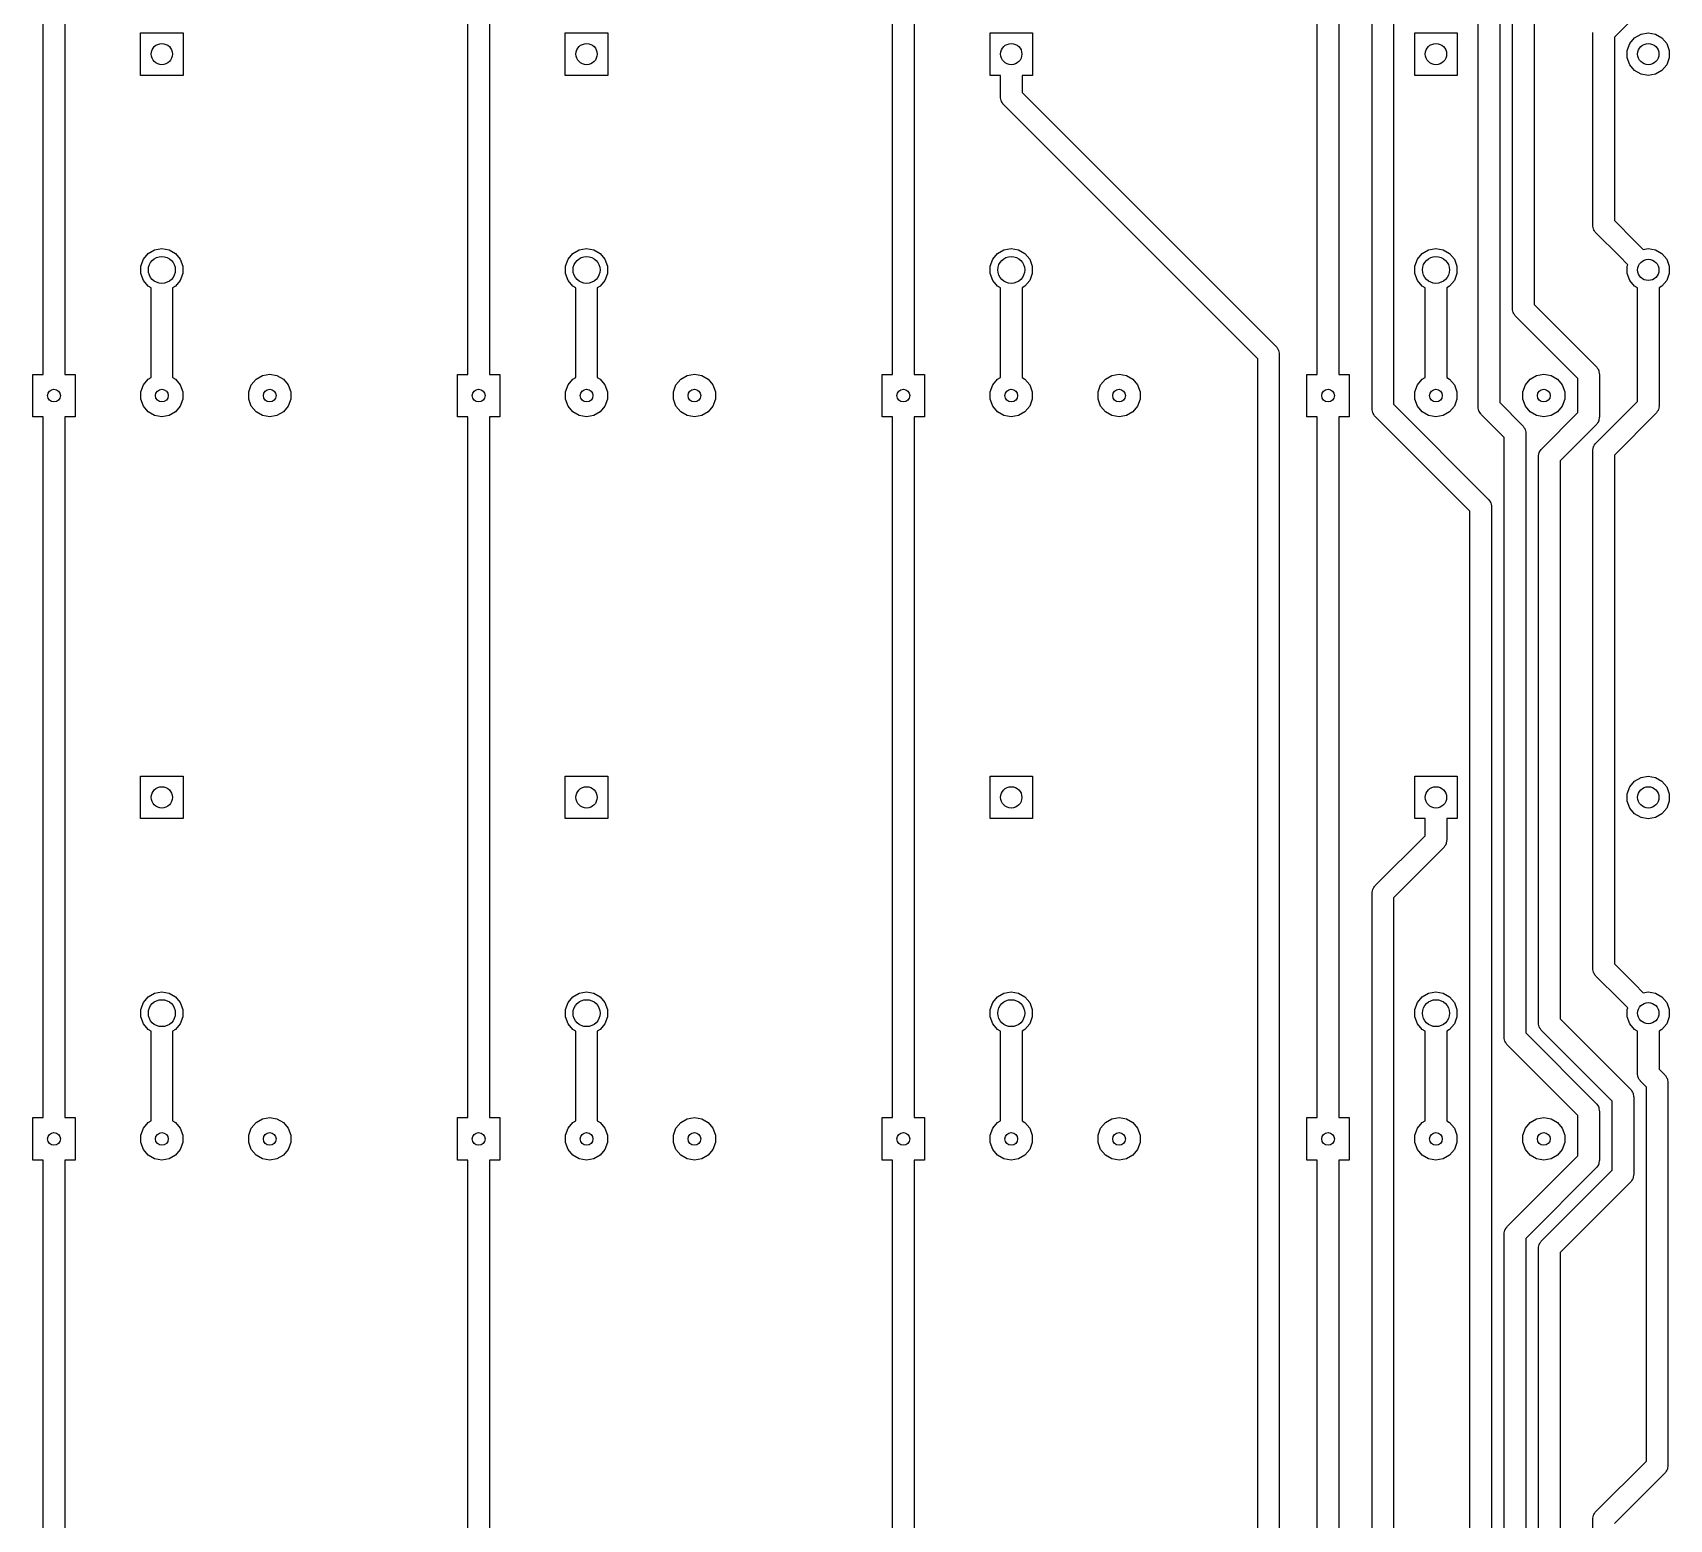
# Model space of a CAD drawing. Extents: x 183 to 424, y -369 to -69.
# Drawn here: x 343.4 to 420.5, y -243.9 to -173.9 of the extents above; entities that cross this region are included whole.
import ezdxf

# ---------------------------------------------------------------- set-up
doc = ezdxf.new("R2010")
doc.units = 0
doc.header["$MEASUREMENT"] = 0
doc.layers.add('BLACK', color=7, linetype='CONTINUOUS')

msp = doc.modelspace()

# ---------------------------------------------------------------- linework, layer by layer
at = {"layer": 'Black'}
for p, q in [((411.492, -191.54), (411.492, -131.71)), ((412.508, -131.5), (412.508, -191.329)), ((406.492, -191.62), (406.492, -144.435)), ((407.508, -144.646), (407.508, -191.409)), ((343.912, -190), (343.912, -157)), ((344.928, -157), (344.928, -190)), ((363.912, -190), (363.912, -157)), ((364.928, -157), (364.928, -190)), ((383.912, -190), (383.912, -157)), ((384.928, -157), (384.928, -190)), ((403.912, -190), (403.912, -157)), ((404.928, -157), (404.928, -190)), ((413.108, -186.916), (413.108, -160.084)), ((414.124, -160.294), (414.124, -186.706)), ((419.859, -172.16), (417.901, -174.119)), ((348.501, -175.919), (348.501, -173.921)), ((348.501, -173.921), (350.499, -173.921)), ((350.499, -173.921), (350.499, -175.919)), ((368.501, -175.919), (368.501, -173.921)), ((368.501, -173.921), (370.499, -173.921)), ((370.499, -173.921), (370.499, -175.919)), ((388.501, -175.919), (388.501, -173.921)), ((388.501, -173.921), (390.499, -173.921)), ((390.499, -173.921), (390.499, -175.919)), ((408.501, -175.919), (408.501, -173.921)), ((408.501, -173.921), (410.499, -173.921)), ((410.499, -173.921), (410.499, -175.919)), ((416.885, -182.973), (416.885, -173.908)), ((417.901, -174.119), (417.901, -182.762)), ((418.631, -174.418), (418.855, -174.151)), ((418.855, -174.151), (419.157, -173.977)), ((419.157, -173.977), (419.5, -173.917)), ((419.5, -173.917), (419.843, -173.977)), ((419.843, -173.977), (420.145, -174.151)), ((420.145, -174.151), (420.369, -174.418)), ((418.512, -174.746), (418.631, -174.418)), ((418.512, -175.094), (418.512, -174.746)), ((420.369, -174.418), (420.488, -174.746)), ((420.488, -174.746), (420.488, -175.094)), ((418.631, -175.422), (418.512, -175.094)), ((418.855, -175.689), (418.631, -175.422)), ((419.157, -175.863), (418.855, -175.689)), ((420.145, -175.689), (419.843, -175.863)), ((420.369, -175.422), (420.145, -175.689)), ((420.488, -175.094), (420.369, -175.422)), ((350.499, -175.919), (348.501, -175.919)), ((370.499, -175.919), (368.501, -175.919)), ((388.992, -175.919), (388.501, -175.919)), ((388.992, -176.935), (388.992, -175.919)), ((390.499, -175.919), (390.008, -175.919)), ((390.008, -175.919), (390.008, -176.725)), ((410.499, -175.919), (408.501, -175.919)), ((419.5, -175.923), (419.157, -175.863)), ((419.843, -175.863), (419.5, -175.923)), ((388.996, -176.957), (388.992, -176.935)), ((388.994, -176.98), (388.996, -176.957)), ((389.011, -177.044), (388.994, -176.98)), ((389.023, -177.109), (389.011, -177.044)), ((389.034, -177.129), (389.023, -177.109)), ((389.04, -177.15), (389.034, -177.129)), ((389.078, -177.205), (389.04, -177.15)), ((389.111, -177.262), (389.078, -177.205)), ((390.008, -176.725), (401.975, -188.692)), ((389.128, -177.276), (389.111, -177.262)), ((389.141, -177.295), (389.128, -177.276)), ((401.108, -189.262), (389.141, -177.295)), ((416.888, -182.995), (416.885, -182.973)), ((416.886, -183.017), (416.888, -182.995)), ((416.904, -183.081), (416.886, -183.017)), ((416.915, -183.146), (416.904, -183.081)), ((416.926, -183.166), (416.915, -183.146)), ((416.932, -183.187), (416.926, -183.166)), ((416.97, -183.242), (416.932, -183.187)), ((417.003, -183.299), (416.97, -183.242)), ((417.02, -183.313), (417.003, -183.299)), ((417.033, -183.332), (417.02, -183.313)), ((418.141, -184.44), (417.033, -183.332)), ((417.901, -182.762), (418.86, -183.721)), ((348.855, -184.311), (349.157, -184.137)), ((349.157, -184.137), (349.5, -184.077)), ((349.5, -184.077), (349.843, -184.137)), ((349.843, -184.137), (350.145, -184.311)), ((368.855, -184.311), (369.157, -184.137)), ((369.157, -184.137), (369.5, -184.077)), ((369.5, -184.077), (369.843, -184.137)), ((369.843, -184.137), (370.145, -184.311)), ((388.855, -184.311), (389.157, -184.137)), ((389.157, -184.137), (389.5, -184.077)), ((389.5, -184.077), (389.843, -184.137)), ((389.843, -184.137), (390.145, -184.311)), ((408.855, -184.311), (409.157, -184.137)), ((409.157, -184.137), (409.5, -184.077)), ((409.5, -184.077), (409.843, -184.137)), ((409.843, -184.137), (410.145, -184.311)), ((418.86, -183.721), (418.86, -183.721)), ((418.86, -183.721), (419.258, -184.119)), ((419.258, -184.119), (419.5, -184.077)), ((419.5, -184.077), (419.843, -184.137)), ((419.843, -184.137), (420.145, -184.311)), ((348.512, -184.906), (348.631, -184.578)), ((348.512, -185.254), (348.512, -184.906)), ((348.631, -184.578), (348.855, -184.311)), ((350.145, -184.311), (350.369, -184.578)), ((350.369, -184.578), (350.488, -184.906)), ((350.488, -184.906), (350.488, -185.254)), ((368.512, -184.906), (368.631, -184.578)), ((368.512, -185.254), (368.512, -184.906)), ((368.631, -184.578), (368.855, -184.311)), ((370.145, -184.311), (370.369, -184.578)), ((370.369, -184.578), (370.488, -184.906)), ((370.488, -184.906), (370.488, -185.254)), ((388.512, -184.906), (388.631, -184.578)), ((388.512, -185.254), (388.512, -184.906)), ((388.631, -184.578), (388.855, -184.311)), ((390.145, -184.311), (390.369, -184.578)), ((390.369, -184.578), (390.488, -184.906)), ((390.488, -184.906), (390.488, -185.254)), ((408.512, -184.906), (408.631, -184.578)), ((408.512, -185.254), (408.512, -184.906)), ((408.631, -184.578), (408.855, -184.311)), ((410.145, -184.311), (410.369, -184.578)), ((410.369, -184.578), (410.488, -184.906)), ((410.488, -184.906), (410.488, -185.254)), ((418.537, -184.836), (418.141, -184.44)), ((418.141, -184.44), (418.141, -184.44)), ((418.512, -184.906), (418.537, -184.836)), ((418.512, -185.254), (418.512, -184.906)), ((420.145, -184.311), (420.369, -184.578)), ((420.369, -184.578), (420.488, -184.906)), ((420.488, -184.906), (420.488, -185.254)), ((348.631, -185.582), (348.512, -185.254)), ((348.855, -185.849), (348.631, -185.582)), ((350.369, -185.582), (350.145, -185.849)), ((350.488, -185.254), (350.369, -185.582)), ((368.631, -185.582), (368.512, -185.254)), ((368.855, -185.849), (368.631, -185.582)), ((370.369, -185.582), (370.145, -185.849)), ((370.488, -185.254), (370.369, -185.582)), ((388.631, -185.582), (388.512, -185.254)), ((388.855, -185.849), (388.631, -185.582)), ((390.369, -185.582), (390.145, -185.849)), ((390.488, -185.254), (390.369, -185.582)), ((408.631, -185.582), (408.512, -185.254)), ((408.855, -185.849), (408.631, -185.582)), ((410.369, -185.582), (410.145, -185.849)), ((410.488, -185.254), (410.369, -185.582)), ((418.631, -185.582), (418.512, -185.254)), ((418.855, -185.849), (418.631, -185.582)), ((420.369, -185.582), (420.145, -185.849)), ((420.488, -185.254), (420.369, -185.582)), ((348.992, -185.928), (348.855, -185.849)), ((348.992, -190.152), (348.992, -185.928)), ((350.145, -185.849), (350.008, -185.928)), ((350.008, -185.928), (350.008, -190.152)), ((368.992, -185.928), (368.855, -185.849)), ((368.992, -190.152), (368.992, -185.928)), ((370.145, -185.849), (370.008, -185.928)), ((370.008, -185.928), (370.008, -190.152)), ((388.992, -185.928), (388.855, -185.849)), ((388.992, -190.152), (388.992, -185.928)), ((390.145, -185.849), (390.008, -185.928)), ((390.008, -185.928), (390.008, -190.152)), ((408.992, -185.928), (408.855, -185.849)), ((408.992, -190.152), (408.992, -185.928)), ((410.145, -185.849), (410.008, -185.928)), ((410.008, -185.928), (410.008, -190.152)), ((418.992, -185.928), (418.855, -185.849)), ((418.992, -191.275), (418.992, -185.928)), ((420.145, -185.849), (420.008, -185.928)), ((420.008, -185.928), (420.008, -191.485)), ((413.112, -186.938), (413.108, -186.916)), ((413.11, -186.96), (413.112, -186.938)), ((413.127, -187.025), (413.11, -186.96)), ((413.139, -187.09), (413.127, -187.025)), ((413.15, -187.109), (413.139, -187.09)), ((413.156, -187.131), (413.15, -187.109)), ((413.194, -187.185), (413.156, -187.131)), ((413.227, -187.243), (413.194, -187.185)), ((413.244, -187.257), (413.227, -187.243)), ((413.257, -187.275), (413.244, -187.257)), ((416.18, -190.199), (413.257, -187.275)), ((414.124, -186.706), (417.047, -189.629)), ((401.975, -188.692), (401.988, -188.711)), ((401.988, -188.711), (402.005, -188.725)), ((402.005, -188.725), (402.038, -188.782)), ((402.038, -188.782), (402.076, -188.837)), ((401.108, -332.058), (401.108, -189.262)), ((402.076, -188.837), (402.082, -188.858)), ((402.082, -188.858), (402.093, -188.878)), ((402.093, -188.878), (402.105, -188.943)), ((402.105, -188.943), (402.122, -189.007)), ((402.122, -189.007), (402.12, -189.029)), ((402.12, -189.029), (402.124, -189.052)), ((402.124, -189.052), (402.124, -332.268)), ((343.42, -192), (343.42, -190)), ((343.42, -190), (343.912, -190)), ((344.928, -190), (345.42, -190)), ((345.42, -190), (345.42, -192)), ((348.631, -190.498), (348.855, -190.231)), ((348.855, -190.231), (348.992, -190.152)), ((350.008, -190.152), (350.145, -190.231)), ((350.145, -190.231), (350.369, -190.498)), ((353.711, -190.498), (353.935, -190.231)), ((353.935, -190.231), (354.237, -190.057)), ((354.237, -190.057), (354.58, -189.996)), ((354.58, -189.996), (354.923, -190.057)), ((354.923, -190.057), (355.225, -190.231)), ((355.225, -190.231), (355.449, -190.498)), ((363.42, -192), (363.42, -190)), ((363.42, -190), (363.912, -190)), ((364.928, -190), (365.42, -190)), ((365.42, -190), (365.42, -192)), ((368.631, -190.498), (368.855, -190.231)), ((368.855, -190.231), (368.992, -190.152)), ((370.008, -190.152), (370.145, -190.231)), ((370.145, -190.231), (370.369, -190.498)), ((373.711, -190.498), (373.935, -190.231)), ((373.935, -190.231), (374.237, -190.057)), ((374.237, -190.057), (374.58, -189.996)), ((374.58, -189.996), (374.923, -190.057)), ((374.923, -190.057), (375.225, -190.231)), ((375.225, -190.231), (375.449, -190.498)), ((383.42, -192), (383.42, -190)), ((383.42, -190), (383.912, -190)), ((384.928, -190), (385.42, -190)), ((385.42, -190), (385.42, -192)), ((388.631, -190.498), (388.855, -190.231)), ((388.855, -190.231), (388.992, -190.152)), ((390.008, -190.152), (390.145, -190.231)), ((390.145, -190.231), (390.369, -190.498)), ((393.711, -190.498), (393.935, -190.231)), ((393.935, -190.231), (394.237, -190.057)), ((394.237, -190.057), (394.58, -189.996)), ((394.58, -189.996), (394.923, -190.057)), ((394.923, -190.057), (395.225, -190.231)), ((395.225, -190.231), (395.449, -190.498)), ((403.42, -192), (403.42, -190)), ((403.42, -190), (403.912, -190)), ((404.928, -190), (405.42, -190)), ((405.42, -190), (405.42, -192)), ((408.631, -190.498), (408.855, -190.231)), ((408.855, -190.231), (408.992, -190.152)), ((410.008, -190.152), (410.145, -190.231)), ((410.145, -190.231), (410.369, -190.498)), ((413.711, -190.498), (413.935, -190.231)), ((413.935, -190.231), (414.237, -190.057)), ((414.237, -190.057), (414.58, -189.996)), ((414.58, -189.996), (414.923, -190.057)), ((414.923, -190.057), (415.225, -190.231)), ((415.225, -190.231), (415.449, -190.498)), ((416.18, -191.801), (416.18, -190.199)), ((417.047, -189.629), (417.06, -189.647)), ((417.06, -189.647), (417.077, -189.662)), ((417.077, -189.662), (417.11, -189.719)), ((417.11, -189.719), (417.148, -189.773)), ((417.148, -189.773), (417.154, -189.795)), ((417.154, -189.795), (417.165, -189.814)), ((417.165, -189.814), (417.177, -189.88)), ((417.177, -189.88), (417.194, -189.944)), ((417.194, -189.944), (417.192, -189.966)), ((417.192, -189.966), (417.196, -189.988)), ((417.196, -189.988), (417.196, -192.012)), ((348.511, -190.826), (348.631, -190.498)), ((348.511, -191.174), (348.511, -190.826)), ((350.369, -190.498), (350.489, -190.826)), ((350.489, -190.826), (350.489, -191.174)), ((353.591, -190.826), (353.711, -190.498)), ((353.591, -191.174), (353.591, -190.826)), ((355.449, -190.498), (355.569, -190.826)), ((355.569, -190.826), (355.569, -191.174)), ((368.511, -190.826), (368.631, -190.498)), ((368.511, -191.174), (368.511, -190.826)), ((370.369, -190.498), (370.489, -190.826)), ((370.489, -190.826), (370.489, -191.174)), ((373.591, -190.826), (373.711, -190.498)), ((373.591, -191.174), (373.591, -190.826)), ((375.449, -190.498), (375.569, -190.826)), ((375.569, -190.826), (375.569, -191.174)), ((388.511, -190.826), (388.631, -190.498)), ((388.511, -191.174), (388.511, -190.826)), ((390.369, -190.498), (390.489, -190.826)), ((390.489, -190.826), (390.489, -191.174)), ((393.591, -190.826), (393.711, -190.498)), ((393.591, -191.174), (393.591, -190.826)), ((395.449, -190.498), (395.569, -190.826)), ((395.569, -190.826), (395.569, -191.174)), ((408.511, -190.826), (408.631, -190.498)), ((408.511, -191.174), (408.511, -190.826)), ((410.369, -190.498), (410.489, -190.826)), ((410.489, -190.826), (410.489, -191.174)), ((413.591, -190.826), (413.711, -190.498)), ((413.591, -191.174), (413.591, -190.826)), ((415.449, -190.498), (415.569, -190.826)), ((415.569, -190.826), (415.569, -191.174)), ((348.631, -191.502), (348.511, -191.174)), ((348.855, -191.769), (348.631, -191.502)), ((349.157, -191.943), (348.855, -191.769)), ((350.145, -191.769), (349.843, -191.943)), ((350.369, -191.502), (350.145, -191.769)), ((350.489, -191.174), (350.369, -191.502)), ((353.711, -191.502), (353.591, -191.174)), ((353.935, -191.769), (353.711, -191.502)), ((354.237, -191.943), (353.935, -191.769)), ((355.225, -191.769), (354.923, -191.943)), ((355.449, -191.502), (355.225, -191.769)), ((355.569, -191.174), (355.449, -191.502)), ((368.631, -191.502), (368.511, -191.174)), ((368.855, -191.769), (368.631, -191.502)), ((369.157, -191.943), (368.855, -191.769)), ((370.145, -191.769), (369.843, -191.943)), ((370.369, -191.502), (370.145, -191.769)), ((370.489, -191.174), (370.369, -191.502)), ((373.711, -191.502), (373.591, -191.174)), ((373.935, -191.769), (373.711, -191.502)), ((374.237, -191.943), (373.935, -191.769)), ((375.225, -191.769), (374.923, -191.943)), ((375.449, -191.502), (375.225, -191.769)), ((375.569, -191.174), (375.449, -191.502)), ((388.631, -191.502), (388.511, -191.174)), ((388.855, -191.769), (388.631, -191.502)), ((389.157, -191.943), (388.855, -191.769)), ((390.145, -191.769), (389.843, -191.943)), ((390.369, -191.502), (390.145, -191.769)), ((390.489, -191.174), (390.369, -191.502)), ((393.711, -191.502), (393.591, -191.174)), ((393.935, -191.769), (393.711, -191.502)), ((394.237, -191.943), (393.935, -191.769)), ((395.225, -191.769), (394.923, -191.943)), ((395.449, -191.502), (395.225, -191.769)), ((395.569, -191.174), (395.449, -191.502)), ((406.496, -191.642), (406.492, -191.62)), ((406.494, -191.664), (406.496, -191.642)), ((406.511, -191.728), (406.494, -191.664)), ((406.523, -191.794), (406.511, -191.728)), ((406.534, -191.813), (406.523, -191.794)), ((406.54, -191.835), (406.534, -191.813)), ((406.578, -191.889), (406.54, -191.835)), ((406.611, -191.946), (406.578, -191.889)), ((407.508, -191.409), (411.967, -195.869)), ((408.631, -191.502), (408.511, -191.174)), ((408.855, -191.769), (408.631, -191.502)), ((409.157, -191.943), (408.855, -191.769)), ((410.145, -191.769), (409.843, -191.943)), ((410.369, -191.502), (410.145, -191.769)), ((410.489, -191.174), (410.369, -191.502)), ((411.496, -191.562), (411.492, -191.54)), ((411.494, -191.584), (411.496, -191.562)), ((411.511, -191.648), (411.494, -191.584)), ((411.523, -191.714), (411.511, -191.648)), ((411.534, -191.733), (411.523, -191.714)), ((411.54, -191.755), (411.534, -191.733)), ((411.578, -191.809), (411.54, -191.755)), ((411.611, -191.866), (411.578, -191.809)), ((411.628, -191.881), (411.611, -191.866)), ((411.641, -191.899), (411.628, -191.881)), ((412.716, -192.974), (411.641, -191.899)), ((412.508, -191.329), (413.583, -192.405)), ((413.711, -191.502), (413.591, -191.174)), ((413.935, -191.769), (413.711, -191.502)), ((414.237, -191.943), (413.935, -191.769)), ((414.481, -193.501), (416.18, -191.801)), ((415.225, -191.769), (414.923, -191.943)), ((415.449, -191.502), (415.225, -191.769)), ((415.569, -191.174), (415.449, -191.502)), ((417.033, -193.234), (418.992, -191.275)), ((419.859, -191.844), (417.901, -193.803)), ((419.872, -191.826), (419.859, -191.844)), ((419.889, -191.812), (419.872, -191.826)), ((419.922, -191.754), (419.889, -191.812)), ((419.96, -191.7), (419.922, -191.754)), ((419.966, -191.678), (419.96, -191.7)), ((419.977, -191.659), (419.966, -191.678)), ((419.989, -191.594), (419.977, -191.659)), ((420.006, -191.53), (419.989, -191.594)), ((420.008, -191.485), (420.004, -191.507)), ((420.004, -191.507), (420.006, -191.53)), ((343.912, -192), (343.42, -192)), ((343.912, -225), (343.912, -192)), ((345.42, -192), (344.928, -192)), ((344.928, -192), (344.928, -225)), ((349.5, -192.004), (349.157, -191.943)), ((349.843, -191.943), (349.5, -192.004)), ((354.58, -192.004), (354.237, -191.943)), ((354.923, -191.943), (354.58, -192.004)), ((363.912, -192), (363.42, -192)), ((363.912, -225), (363.912, -192)), ((365.42, -192), (364.928, -192)), ((364.928, -192), (364.928, -225)), ((369.5, -192.004), (369.157, -191.943)), ((369.843, -191.943), (369.5, -192.004)), ((374.58, -192.004), (374.237, -191.943)), ((374.923, -191.943), (374.58, -192.004)), ((383.912, -192), (383.42, -192)), ((383.912, -225), (383.912, -192)), ((385.42, -192), (384.928, -192)), ((384.928, -192), (384.928, -225)), ((389.5, -192.004), (389.157, -191.943)), ((389.843, -191.943), (389.5, -192.004)), ((394.58, -192.004), (394.237, -191.943)), ((394.923, -191.943), (394.58, -192.004)), ((403.912, -192), (403.42, -192)), ((403.912, -225), (403.912, -192)), ((405.42, -192), (404.928, -192)), ((404.928, -192), (404.928, -225)), ((406.628, -191.961), (406.611, -191.946)), ((406.641, -191.979), (406.628, -191.961)), ((411.1, -196.438), (406.641, -191.979)), ((409.5, -192.004), (409.157, -191.943)), ((409.843, -191.943), (409.5, -192.004)), ((413.583, -192.405), (413.596, -192.423)), ((413.596, -192.423), (413.613, -192.437)), ((413.613, -192.437), (413.646, -192.495)), ((413.646, -192.495), (413.684, -192.549)), ((413.684, -192.549), (413.69, -192.571)), ((413.69, -192.571), (413.701, -192.59)), ((413.701, -192.59), (413.713, -192.655)), ((413.713, -192.655), (413.73, -192.72)), ((414.58, -192.004), (414.237, -191.943)), ((414.923, -191.943), (414.58, -192.004)), ((417.047, -192.371), (415.348, -194.07)), ((417.06, -192.353), (417.047, -192.371)), ((417.077, -192.338), (417.06, -192.353)), ((417.11, -192.281), (417.077, -192.338)), ((417.148, -192.227), (417.11, -192.281)), ((417.154, -192.205), (417.148, -192.227)), ((417.165, -192.186), (417.154, -192.205)), ((417.177, -192.12), (417.165, -192.186)), ((417.194, -192.056), (417.177, -192.12)), ((417.196, -192.012), (417.192, -192.034)), ((417.192, -192.034), (417.194, -192.056)), ((412.716, -221.224), (412.716, -192.974)), ((413.73, -192.72), (413.728, -192.742)), ((413.728, -192.742), (413.732, -192.764)), ((413.732, -192.764), (413.732, -221.014)), ((416.904, -193.484), (416.915, -193.419)), ((416.915, -193.419), (416.926, -193.4)), ((416.926, -193.4), (416.932, -193.378)), ((416.932, -193.378), (416.97, -193.324)), ((416.97, -193.324), (417.003, -193.266)), ((417.003, -193.266), (417.02, -193.252)), ((417.02, -193.252), (417.033, -193.234)), ((414.332, -193.86), (414.336, -193.838)), ((414.332, -220.555), (414.332, -193.86)), ((414.334, -193.816), (414.351, -193.751)), ((414.336, -193.838), (414.334, -193.816)), ((414.351, -193.751), (414.363, -193.686)), ((414.363, -193.686), (414.374, -193.667)), ((414.374, -193.667), (414.38, -193.645)), ((414.38, -193.645), (414.418, -193.591)), ((414.418, -193.591), (414.451, -193.533)), ((414.451, -193.533), (414.468, -193.519)), ((414.468, -193.519), (414.481, -193.501)), ((415.348, -194.07), (415.348, -220.344)), ((416.885, -193.593), (416.888, -193.571)), ((416.885, -217.973), (416.885, -193.593)), ((416.886, -193.548), (416.904, -193.484)), ((416.888, -193.571), (416.886, -193.548)), ((417.901, -193.803), (417.901, -217.762)), ((411.1, -264.823), (411.1, -196.438)), ((411.967, -195.869), (411.98, -195.887)), ((411.98, -195.887), (411.997, -195.901)), ((411.997, -195.901), (412.03, -195.959)), ((412.03, -195.959), (412.068, -196.013)), ((412.068, -196.013), (412.074, -196.035)), ((412.074, -196.035), (412.085, -196.054)), ((412.085, -196.054), (412.097, -196.119)), ((412.097, -196.119), (412.114, -196.184)), ((412.114, -196.184), (412.112, -196.206)), ((412.112, -196.206), (412.116, -196.228)), ((412.116, -196.228), (412.116, -264.612)), ((348.501, -210.919), (348.501, -208.921)), ((348.501, -208.921), (350.499, -208.921)), ((350.499, -208.921), (350.499, -210.919)), ((368.501, -210.919), (368.501, -208.921)), ((368.501, -208.921), (370.499, -208.921)), ((370.499, -208.921), (370.499, -210.919)), ((388.501, -210.919), (388.501, -208.921)), ((388.501, -208.921), (390.499, -208.921)), ((390.499, -208.921), (390.499, -210.919)), ((408.501, -210.919), (408.501, -208.921)), ((408.501, -208.921), (410.499, -208.921)), ((410.499, -208.921), (410.499, -210.919)), ((418.512, -209.746), (418.631, -209.418)), ((418.631, -209.418), (418.855, -209.151)), ((418.855, -209.151), (419.157, -208.977)), ((419.157, -208.977), (419.5, -208.917)), ((419.5, -208.917), (419.843, -208.977)), ((419.843, -208.977), (420.145, -209.151)), ((420.145, -209.151), (420.369, -209.418)), ((420.369, -209.418), (420.488, -209.746)), ((418.512, -210.094), (418.512, -209.746)), ((418.631, -210.422), (418.512, -210.094)), ((420.488, -210.094), (420.369, -210.422)), ((420.488, -209.746), (420.488, -210.094)), ((350.499, -210.919), (348.501, -210.919)), ((370.499, -210.919), (368.501, -210.919)), ((390.499, -210.919), (388.501, -210.919)), ((408.992, -210.919), (408.501, -210.919)), ((408.992, -211.725), (408.992, -210.919)), ((410.499, -210.919), (410.008, -210.919)), ((410.008, -210.919), (410.008, -211.935)), ((418.855, -210.689), (418.631, -210.422)), ((419.157, -210.863), (418.855, -210.689)), ((419.5, -210.923), (419.157, -210.863)), ((419.843, -210.863), (419.5, -210.923)), ((420.145, -210.689), (419.843, -210.863)), ((420.369, -210.422), (420.145, -210.689)), ((406.641, -214.076), (408.992, -211.725)), ((410.008, -211.935), (410.004, -211.957)), ((409.859, -212.295), (407.508, -214.646)), ((409.872, -212.276), (409.859, -212.295)), ((409.889, -212.262), (409.872, -212.276)), ((409.922, -212.205), (409.889, -212.262)), ((409.96, -212.15), (409.922, -212.205)), ((409.966, -212.129), (409.96, -212.15)), ((409.977, -212.109), (409.966, -212.129)), ((409.989, -212.044), (409.977, -212.109)), ((410.006, -211.98), (409.989, -212.044)), ((410.004, -211.957), (410.006, -211.98)), ((406.523, -214.262), (406.534, -214.242)), ((406.534, -214.242), (406.54, -214.221)), ((406.54, -214.221), (406.578, -214.166)), ((406.578, -214.166), (406.611, -214.109)), ((406.611, -214.109), (406.628, -214.095)), ((406.628, -214.095), (406.641, -214.076)), ((406.492, -214.435), (406.496, -214.413)), ((406.492, -262.5), (406.492, -214.435)), ((406.494, -214.391), (406.511, -214.327)), ((406.496, -214.413), (406.494, -214.391)), ((406.511, -214.327), (406.523, -214.262)), ((407.508, -214.646), (407.508, -262.29)), ((416.888, -217.995), (416.885, -217.973)), ((416.886, -218.017), (416.888, -217.995)), ((416.904, -218.081), (416.886, -218.017)), ((416.915, -218.146), (416.904, -218.081)), ((417.901, -217.762), (418.86, -218.721)), ((416.926, -218.166), (416.915, -218.146)), ((416.932, -218.187), (416.926, -218.166)), ((416.97, -218.242), (416.932, -218.187)), ((417.003, -218.299), (416.97, -218.242)), ((417.02, -218.313), (417.003, -218.299)), ((417.033, -218.332), (417.02, -218.313)), ((418.141, -219.44), (417.033, -218.332)), ((418.86, -218.721), (418.86, -218.721)), ((418.86, -218.721), (419.258, -219.119)), ((348.512, -219.906), (348.631, -219.578)), ((348.631, -219.578), (348.855, -219.311)), ((348.855, -219.311), (349.157, -219.137)), ((349.157, -219.137), (349.5, -219.077)), ((349.5, -219.077), (349.843, -219.137)), ((349.843, -219.137), (350.145, -219.311)), ((350.145, -219.311), (350.369, -219.578)), ((350.369, -219.578), (350.488, -219.906)), ((368.512, -219.906), (368.631, -219.578)), ((368.631, -219.578), (368.855, -219.311)), ((368.855, -219.311), (369.157, -219.137)), ((369.157, -219.137), (369.5, -219.077)), ((369.5, -219.077), (369.843, -219.137)), ((369.843, -219.137), (370.145, -219.311)), ((370.145, -219.311), (370.369, -219.578)), ((370.369, -219.578), (370.488, -219.906)), ((388.512, -219.906), (388.631, -219.578)), ((388.631, -219.578), (388.855, -219.311)), ((388.855, -219.311), (389.157, -219.137)), ((389.157, -219.137), (389.5, -219.077)), ((389.5, -219.077), (389.843, -219.137)), ((389.843, -219.137), (390.145, -219.311)), ((390.145, -219.311), (390.369, -219.578)), ((390.369, -219.578), (390.488, -219.906)), ((408.512, -219.906), (408.631, -219.578)), ((408.631, -219.578), (408.855, -219.311)), ((408.855, -219.311), (409.157, -219.137)), ((409.157, -219.137), (409.5, -219.077)), ((409.5, -219.077), (409.843, -219.137)), ((409.843, -219.137), (410.145, -219.311)), ((410.145, -219.311), (410.369, -219.578)), ((410.369, -219.578), (410.488, -219.906)), ((418.537, -219.836), (418.141, -219.44)), ((418.141, -219.44), (418.141, -219.44)), ((419.258, -219.119), (419.5, -219.077)), ((419.5, -219.077), (419.843, -219.137)), ((419.843, -219.137), (420.145, -219.311)), ((420.145, -219.311), (420.369, -219.578)), ((420.369, -219.578), (420.488, -219.906)), ((348.512, -220.254), (348.512, -219.906)), ((348.631, -220.582), (348.512, -220.254)), ((350.488, -220.254), (350.369, -220.582)), ((350.488, -219.906), (350.488, -220.254)), ((368.512, -220.254), (368.512, -219.906)), ((368.631, -220.582), (368.512, -220.254)), ((370.488, -220.254), (370.369, -220.582)), ((370.488, -219.906), (370.488, -220.254)), ((388.512, -220.254), (388.512, -219.906)), ((388.631, -220.582), (388.512, -220.254)), ((390.488, -220.254), (390.369, -220.582)), ((390.488, -219.906), (390.488, -220.254)), ((408.512, -220.254), (408.512, -219.906)), ((408.631, -220.582), (408.512, -220.254)), ((410.488, -220.254), (410.369, -220.582)), ((410.488, -219.906), (410.488, -220.254)), ((415.348, -220.344), (418.663, -223.659)), ((418.512, -219.906), (418.537, -219.836)), ((418.512, -220.254), (418.512, -219.906)), ((418.631, -220.582), (418.512, -220.254)), ((420.488, -220.254), (420.369, -220.582)), ((420.488, -219.906), (420.488, -220.254)), ((348.855, -220.849), (348.631, -220.582)), ((348.992, -220.928), (348.855, -220.849)), ((348.992, -225.152), (348.992, -220.928)), ((350.145, -220.849), (350.008, -220.928)), ((350.008, -220.928), (350.008, -225.152)), ((350.369, -220.582), (350.145, -220.849)), ((368.855, -220.849), (368.631, -220.582)), ((368.992, -220.928), (368.855, -220.849)), ((368.992, -225.152), (368.992, -220.928)), ((370.145, -220.849), (370.008, -220.928)), ((370.008, -220.928), (370.008, -225.152)), ((370.369, -220.582), (370.145, -220.849)), ((388.855, -220.849), (388.631, -220.582)), ((388.992, -220.928), (388.855, -220.849)), ((388.992, -225.152), (388.992, -220.928)), ((390.145, -220.849), (390.008, -220.928)), ((390.008, -220.928), (390.008, -225.152)), ((390.369, -220.582), (390.145, -220.849)), ((408.855, -220.849), (408.631, -220.582)), ((408.992, -220.928), (408.855, -220.849)), ((408.992, -225.152), (408.992, -220.928)), ((410.145, -220.849), (410.008, -220.928)), ((410.008, -220.928), (410.008, -225.152)), ((410.369, -220.582), (410.145, -220.849)), ((413.732, -221.014), (417.047, -224.329)), ((414.336, -220.577), (414.332, -220.555)), ((414.334, -220.599), (414.336, -220.577)), ((414.351, -220.663), (414.334, -220.599)), ((414.363, -220.728), (414.351, -220.663)), ((414.374, -220.748), (414.363, -220.728)), ((414.38, -220.769), (414.374, -220.748)), ((414.418, -220.824), (414.38, -220.769)), ((414.451, -220.881), (414.418, -220.824)), ((414.468, -220.896), (414.451, -220.881)), ((414.481, -220.914), (414.468, -220.896)), ((417.796, -224.229), (414.481, -220.914)), ((418.855, -220.849), (418.631, -220.582)), ((418.992, -220.928), (418.855, -220.849)), ((418.992, -222.929), (418.992, -220.928)), ((420.145, -220.849), (420.008, -220.928)), ((420.008, -220.928), (420.008, -222.719)), ((420.369, -220.582), (420.145, -220.849)), ((412.72, -221.246), (412.716, -221.224)), ((412.718, -221.268), (412.72, -221.246)), ((412.735, -221.332), (412.718, -221.268)), ((412.747, -221.398), (412.735, -221.332)), ((412.758, -221.417), (412.747, -221.398)), ((412.764, -221.439), (412.758, -221.417)), ((412.802, -221.493), (412.764, -221.439)), ((412.835, -221.551), (412.802, -221.493)), ((412.852, -221.565), (412.835, -221.551)), ((412.865, -221.583), (412.852, -221.565)), ((416.18, -224.898), (412.865, -221.583)), ((420.008, -222.719), (420.279, -222.99)), ((418.996, -222.951), (418.992, -222.929)), ((418.994, -222.974), (418.996, -222.951)), ((419.011, -223.038), (418.994, -222.974)), ((419.023, -223.103), (419.011, -223.038)), ((419.034, -223.122), (419.023, -223.103)), ((419.04, -223.144), (419.034, -223.122)), ((419.078, -223.198), (419.04, -223.144)), ((419.111, -223.256), (419.078, -223.198)), ((419.128, -223.27), (419.111, -223.256)), ((419.141, -223.288), (419.128, -223.27)), ((419.412, -223.56), (419.141, -223.288)), ((420.279, -222.99), (420.292, -223.008)), ((420.292, -223.008), (420.309, -223.023)), ((420.309, -223.023), (420.342, -223.08)), ((420.342, -223.08), (420.38, -223.135)), ((420.38, -223.135), (420.386, -223.156)), ((420.386, -223.156), (420.397, -223.176)), ((420.397, -223.176), (420.409, -223.241)), ((420.409, -223.241), (420.426, -223.305)), ((420.426, -223.305), (420.424, -223.327)), ((420.424, -223.327), (420.428, -223.349)), ((420.428, -223.349), (420.428, -241.381)), ((417.796, -227.471), (417.796, -224.229)), ((418.663, -223.659), (418.676, -223.678)), ((418.676, -223.678), (418.693, -223.692)), ((418.693, -223.692), (418.726, -223.75)), ((418.726, -223.75), (418.764, -223.804)), ((418.764, -223.804), (418.77, -223.826)), ((418.77, -223.826), (418.781, -223.845)), ((418.781, -223.845), (418.793, -223.91)), ((418.793, -223.91), (418.81, -223.974)), ((418.81, -223.974), (418.808, -223.997)), ((418.808, -223.997), (418.812, -224.019)), ((418.812, -224.019), (418.812, -227.681)), ((419.412, -241.17), (419.412, -223.56)), ((343.42, -227), (343.42, -225)), ((343.42, -225), (343.912, -225)), ((344.928, -225), (345.42, -225)), ((345.42, -225), (345.42, -227)), ((354.237, -225.057), (354.58, -224.996)), ((354.58, -224.996), (354.923, -225.057)), ((363.42, -227), (363.42, -225)), ((363.42, -225), (363.912, -225)), ((364.928, -225), (365.42, -225)), ((365.42, -225), (365.42, -227)), ((374.237, -225.057), (374.58, -224.996)), ((374.58, -224.996), (374.923, -225.057)), ((383.42, -227), (383.42, -225)), ((383.42, -225), (383.912, -225)), ((384.928, -225), (385.42, -225)), ((385.42, -225), (385.42, -227)), ((394.237, -225.057), (394.58, -224.996)), ((394.58, -224.996), (394.923, -225.057)), ((403.42, -227), (403.42, -225)), ((403.42, -225), (403.912, -225)), ((404.928, -225), (405.42, -225)), ((405.42, -225), (405.42, -227)), ((414.237, -225.057), (414.58, -224.996)), ((414.58, -224.996), (414.923, -225.057)), ((416.18, -226.801), (416.18, -224.898)), ((417.047, -224.329), (417.06, -224.347)), ((417.06, -224.347), (417.077, -224.361)), ((417.077, -224.361), (417.11, -224.419)), ((417.11, -224.419), (417.148, -224.473)), ((417.148, -224.473), (417.154, -224.495)), ((417.154, -224.495), (417.165, -224.514)), ((417.165, -224.514), (417.177, -224.58)), ((417.177, -224.58), (417.194, -224.644)), ((417.194, -224.644), (417.192, -224.666)), ((417.192, -224.666), (417.196, -224.688)), ((417.196, -224.688), (417.196, -227.012)), ((348.511, -225.826), (348.631, -225.498)), ((348.631, -225.498), (348.855, -225.231)), ((348.855, -225.231), (348.992, -225.152)), ((350.008, -225.152), (350.145, -225.231)), ((350.145, -225.231), (350.369, -225.498)), ((350.369, -225.498), (350.489, -225.826)), ((353.591, -225.826), (353.711, -225.498)), ((353.711, -225.498), (353.935, -225.231)), ((353.935, -225.231), (354.237, -225.057)), ((354.923, -225.057), (355.225, -225.231)), ((355.225, -225.231), (355.449, -225.498)), ((355.449, -225.498), (355.569, -225.826)), ((368.511, -225.826), (368.631, -225.498)), ((368.631, -225.498), (368.855, -225.231)), ((368.855, -225.231), (368.992, -225.152)), ((370.008, -225.152), (370.145, -225.231)), ((370.145, -225.231), (370.369, -225.498)), ((370.369, -225.498), (370.489, -225.826)), ((373.591, -225.826), (373.711, -225.498)), ((373.711, -225.498), (373.935, -225.231)), ((373.935, -225.231), (374.237, -225.057)), ((374.923, -225.057), (375.225, -225.231)), ((375.225, -225.231), (375.449, -225.498)), ((375.449, -225.498), (375.569, -225.826)), ((388.511, -225.826), (388.631, -225.498)), ((388.631, -225.498), (388.855, -225.231)), ((388.855, -225.231), (388.992, -225.152)), ((390.008, -225.152), (390.145, -225.231)), ((390.145, -225.231), (390.369, -225.498)), ((390.369, -225.498), (390.489, -225.826)), ((393.591, -225.826), (393.711, -225.498)), ((393.711, -225.498), (393.935, -225.231)), ((393.935, -225.231), (394.237, -225.057)), ((394.923, -225.057), (395.225, -225.231)), ((395.225, -225.231), (395.449, -225.498)), ((395.449, -225.498), (395.569, -225.826)), ((408.511, -225.826), (408.631, -225.498)), ((408.631, -225.498), (408.855, -225.231)), ((408.855, -225.231), (408.992, -225.152)), ((410.008, -225.152), (410.145, -225.231)), ((410.145, -225.231), (410.369, -225.498)), ((410.369, -225.498), (410.489, -225.826)), ((413.591, -225.826), (413.711, -225.498)), ((413.711, -225.498), (413.935, -225.231)), ((413.935, -225.231), (414.237, -225.057)), ((414.923, -225.057), (415.225, -225.231)), ((415.225, -225.231), (415.449, -225.498)), ((415.449, -225.498), (415.569, -225.826)), ((348.511, -226.174), (348.511, -225.826)), ((348.631, -226.502), (348.511, -226.174)), ((348.855, -226.769), (348.631, -226.502)), ((350.369, -226.502), (350.145, -226.769)), ((350.489, -226.174), (350.369, -226.502)), ((350.489, -225.826), (350.489, -226.174)), ((353.591, -226.174), (353.591, -225.826)), ((353.711, -226.502), (353.591, -226.174)), ((353.935, -226.769), (353.711, -226.502)), ((355.449, -226.502), (355.225, -226.769)), ((355.569, -226.174), (355.449, -226.502)), ((355.569, -225.826), (355.569, -226.174)), ((368.511, -226.174), (368.511, -225.826)), ((368.631, -226.502), (368.511, -226.174)), ((368.855, -226.769), (368.631, -226.502)), ((370.369, -226.502), (370.145, -226.769)), ((370.489, -226.174), (370.369, -226.502)), ((370.489, -225.826), (370.489, -226.174)), ((373.591, -226.174), (373.591, -225.826)), ((373.711, -226.502), (373.591, -226.174)), ((373.935, -226.769), (373.711, -226.502)), ((375.449, -226.502), (375.225, -226.769)), ((375.569, -226.174), (375.449, -226.502)), ((375.569, -225.826), (375.569, -226.174)), ((388.511, -226.174), (388.511, -225.826)), ((388.631, -226.502), (388.511, -226.174)), ((388.855, -226.769), (388.631, -226.502)), ((390.369, -226.502), (390.145, -226.769)), ((390.489, -226.174), (390.369, -226.502)), ((390.489, -225.826), (390.489, -226.174)), ((393.591, -226.174), (393.591, -225.826)), ((393.711, -226.502), (393.591, -226.174)), ((393.935, -226.769), (393.711, -226.502)), ((395.449, -226.502), (395.225, -226.769)), ((395.569, -226.174), (395.449, -226.502)), ((395.569, -225.826), (395.569, -226.174)), ((408.511, -226.174), (408.511, -225.826)), ((408.631, -226.502), (408.511, -226.174)), ((408.855, -226.769), (408.631, -226.502)), ((410.369, -226.502), (410.145, -226.769)), ((410.489, -226.174), (410.369, -226.502)), ((410.489, -225.826), (410.489, -226.174)), ((413.591, -226.174), (413.591, -225.826)), ((413.711, -226.502), (413.591, -226.174)), ((413.935, -226.769), (413.711, -226.502)), ((415.449, -226.502), (415.225, -226.769)), ((415.569, -226.174), (415.449, -226.502)), ((415.569, -225.826), (415.569, -226.174)), ((343.912, -227), (343.42, -227)), ((343.912, -260), (343.912, -227)), ((345.42, -227), (344.928, -227)), ((344.928, -227), (344.928, -260)), ((349.157, -226.943), (348.855, -226.769)), ((349.5, -227.004), (349.157, -226.943)), ((349.843, -226.943), (349.5, -227.004)), ((350.145, -226.769), (349.843, -226.943)), ((354.237, -226.943), (353.935, -226.769)), ((354.58, -227.004), (354.237, -226.943)), ((354.923, -226.943), (354.58, -227.004)), ((355.225, -226.769), (354.923, -226.943)), ((363.912, -227), (363.42, -227)), ((363.912, -260), (363.912, -227)), ((365.42, -227), (364.928, -227)), ((364.928, -227), (364.928, -260)), ((369.157, -226.943), (368.855, -226.769)), ((369.5, -227.004), (369.157, -226.943)), ((369.843, -226.943), (369.5, -227.004)), ((370.145, -226.769), (369.843, -226.943)), ((374.237, -226.943), (373.935, -226.769)), ((374.58, -227.004), (374.237, -226.943)), ((374.923, -226.943), (374.58, -227.004)), ((375.225, -226.769), (374.923, -226.943)), ((383.912, -227), (383.42, -227)), ((383.912, -260), (383.912, -227)), ((385.42, -227), (384.928, -227)), ((384.928, -227), (384.928, -260)), ((389.157, -226.943), (388.855, -226.769)), ((389.5, -227.004), (389.157, -226.943)), ((389.843, -226.943), (389.5, -227.004)), ((390.145, -226.769), (389.843, -226.943)), ((394.237, -226.943), (393.935, -226.769)), ((394.58, -227.004), (394.237, -226.943)), ((394.923, -226.943), (394.58, -227.004)), ((395.225, -226.769), (394.923, -226.943)), ((403.912, -227), (403.42, -227)), ((403.912, -260), (403.912, -227)), ((405.42, -227), (404.928, -227)), ((404.928, -227), (404.928, -260)), ((409.157, -226.943), (408.855, -226.769)), ((409.5, -227.004), (409.157, -226.943)), ((409.843, -226.943), (409.5, -227.004)), ((410.145, -226.769), (409.843, -226.943)), ((412.865, -230.117), (416.18, -226.801)), ((414.237, -226.943), (413.935, -226.769)), ((414.58, -227.004), (414.237, -226.943)), ((414.923, -226.943), (414.58, -227.004)), ((415.225, -226.769), (414.923, -226.943)), ((417.077, -227.338), (417.06, -227.353)), ((417.11, -227.281), (417.077, -227.338)), ((417.148, -227.227), (417.11, -227.281)), ((417.154, -227.205), (417.148, -227.227)), ((417.165, -227.186), (417.154, -227.205)), ((417.177, -227.12), (417.165, -227.186)), ((417.194, -227.056), (417.177, -227.12)), ((417.196, -227.012), (417.192, -227.034)), ((417.192, -227.034), (417.194, -227.056)), ((417.047, -227.371), (413.732, -230.686)), ((414.481, -230.786), (417.796, -227.471)), ((418.663, -228.04), (415.348, -231.356)), ((417.06, -227.353), (417.047, -227.371)), ((418.676, -228.022), (418.663, -228.04)), ((418.693, -228.008), (418.676, -228.022)), ((418.726, -227.95), (418.693, -228.008)), ((418.764, -227.896), (418.726, -227.95)), ((418.77, -227.874), (418.764, -227.896)), ((418.781, -227.855), (418.77, -227.874)), ((418.793, -227.79), (418.781, -227.855)), ((418.81, -227.725), (418.793, -227.79)), ((418.812, -227.681), (418.808, -227.703)), ((418.808, -227.703), (418.81, -227.725)), ((412.718, -230.432), (412.735, -230.367)), ((412.72, -230.454), (412.718, -230.432)), ((412.735, -230.367), (412.747, -230.302)), ((412.747, -230.302), (412.758, -230.283)), ((412.758, -230.283), (412.764, -230.261)), ((412.764, -230.261), (412.802, -230.207)), ((412.802, -230.207), (412.835, -230.149)), ((412.835, -230.149), (412.852, -230.135)), ((412.852, -230.135), (412.865, -230.117)), ((412.716, -230.476), (412.72, -230.454)), ((412.716, -256.524), (412.716, -230.476)), ((413.732, -230.686), (413.732, -256.314)), ((414.332, -231.145), (414.336, -231.123)), ((414.332, -255.84), (414.332, -231.145)), ((414.334, -231.101), (414.351, -231.037)), ((414.336, -231.123), (414.334, -231.101)), ((414.351, -231.037), (414.363, -230.971)), ((414.363, -230.971), (414.374, -230.952)), ((414.374, -230.952), (414.38, -230.931)), ((414.38, -230.931), (414.418, -230.876)), ((414.418, -230.876), (414.451, -230.819)), ((414.451, -230.819), (414.468, -230.804)), ((414.468, -230.804), (414.481, -230.786)), ((415.348, -231.356), (415.348, -255.63)), ((417.033, -243.549), (419.412, -241.17)), ((420.279, -241.74), (417.901, -244.119)), ((420.292, -241.722), (420.279, -241.74)), ((420.309, -241.707), (420.292, -241.722)), ((420.342, -241.65), (420.309, -241.707)), ((420.38, -241.596), (420.342, -241.65)), ((420.386, -241.574), (420.38, -241.596)), ((420.397, -241.555), (420.386, -241.574)), ((420.409, -241.489), (420.397, -241.555)), ((420.426, -241.425), (420.409, -241.489)), ((420.428, -241.381), (420.424, -241.403)), ((420.424, -241.403), (420.426, -241.425)), ((416.885, -243.908), (416.888, -243.886)), ((416.885, -252.973), (416.885, -243.908)), ((416.886, -243.864), (416.904, -243.8)), ((416.888, -243.886), (416.886, -243.864)), ((416.904, -243.8), (416.915, -243.735)), ((416.915, -243.735), (416.926, -243.715)), ((416.926, -243.715), (416.932, -243.694)), ((416.932, -243.694), (416.97, -243.639)), ((416.97, -243.639), (417.003, -243.582)), ((417.003, -243.582), (417.02, -243.567)), ((417.02, -243.567), (417.033, -243.549))]:
    msp.add_line(p, q, dxfattribs=at)
for centre, radius in [((349.5, -174.92), 0.5004), ((369.5, -174.92), 0.5004), ((389.5, -174.92), 0.5004), ((409.5, -174.92), 0.5004), ((419.5, -174.92), 0.5004), ((349.5, -185.08), 0.635), ((369.5, -185.08), 0.635), ((389.5, -185.08), 0.635), ((409.5, -185.08), 0.635), ((419.5, -185.08), 0.5004), ((344.42, -191), 0.3), ((349.5, -191), 0.3), ((354.58, -191), 0.3), ((364.42, -191), 0.3), ((369.5, -191), 0.3), ((374.58, -191), 0.3), ((384.42, -191), 0.3), ((389.5, -191), 0.3), ((394.58, -191), 0.3), ((404.42, -191), 0.3), ((409.5, -191), 0.3), ((414.58, -191), 0.3), ((349.5, -209.92), 0.5004), ((369.5, -209.92), 0.5004), ((389.5, -209.92), 0.5004), ((409.5, -209.92), 0.5004), ((419.5, -209.92), 0.5004), ((349.5, -220.08), 0.635), ((369.5, -220.08), 0.635), ((389.5, -220.08), 0.635), ((409.5, -220.08), 0.635), ((419.5, -220.08), 0.5004), ((344.42, -226), 0.3), ((349.5, -226), 0.3), ((354.58, -226), 0.3), ((364.42, -226), 0.3), ((369.5, -226), 0.3), ((374.58, -226), 0.3), ((384.42, -226), 0.3), ((389.5, -226), 0.3), ((394.58, -226), 0.3), ((404.42, -226), 0.3), ((409.5, -226), 0.3), ((414.58, -226), 0.3)]:
    msp.add_circle(centre, radius, dxfattribs=at)

doc.saveas('drawing.dxf')
